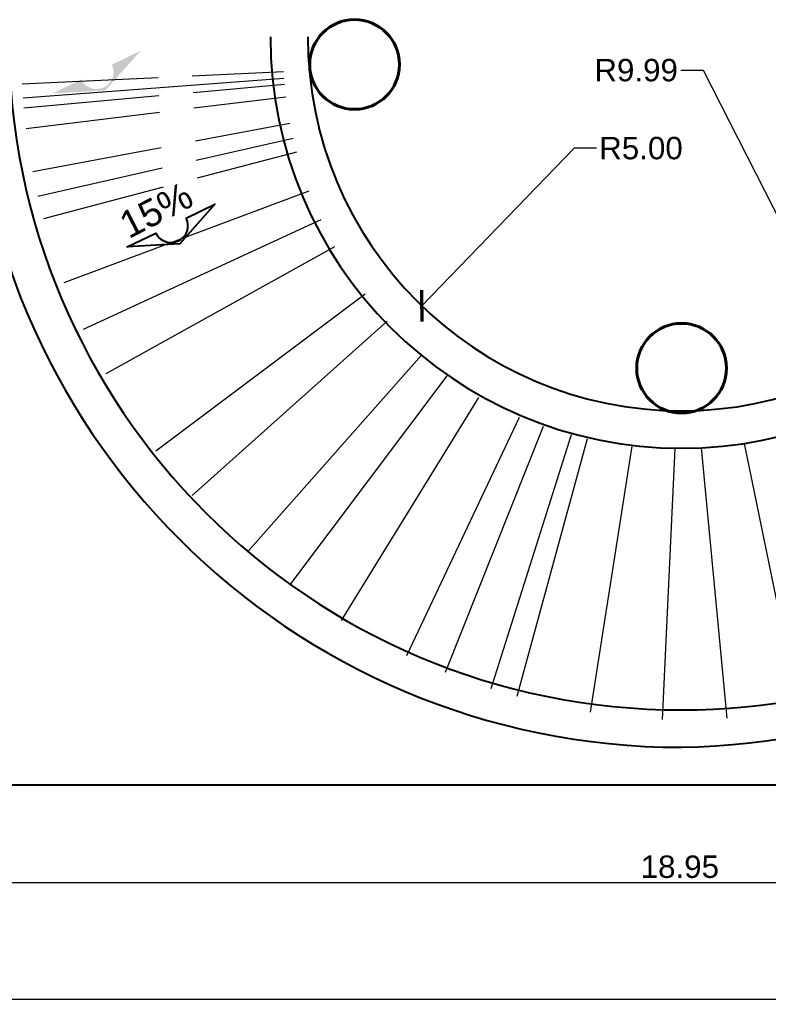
# Model space of a CAD drawing. Header units: inches. Extents: x 13 to 261, y -112 to -47.
# Drawn here: x 240.54 to 250.55, y -104.7 to -91.59 of the extents above; entities that cross this region are included whole.
import ezdxf

# ---------------------------------------------------------------- set-up
doc = ezdxf.new("R2010")
doc.units = ezdxf.units.IN
doc.header["$MEASUREMENT"] = 0
doc.linetypes.add('ACAD_ISO04W100', pattern=[30, 24, -3, 0, -3])
for name, color, linetype, lineweight in [('COLUMNAS', 20, 'Continuous', 40), ('COTAS', 192, 'Continuous', 13), ('EJES', 1, 'ACAD_ISO04W100', 13), ('ESCALERAS', 182, 'Continuous', 18), ('MUROS', 5, 'Continuous', 35), ('RAMPAS', 50, 'Continuous', 25), ('TERRENO', 8, 'Continuous', 25)]:
    doc.layers.add(name, color=color, linetype=linetype, lineweight=lineweight)
doc.styles.add('COTAS', font='ARIALUNI.TTF', dxfattribs={"height": 0.3})
doc.styles.add('TEXTOS', font='ARIALUNI.TTF', dxfattribs={"height": 0.36})

# ---------------------------------------------------------------- blocks, each defined once
blk = doc.blocks.new('_ArchTick')
at = {"color": 0, "linetype": 'ByBlock', "const_width": 0.15}
blk.add_lwpolyline([(-0.5, -0.5), (0.5, 0.5)], dxfattribs=at)

msp = doc.modelspace()

# ---------------------------------------------------------------- hatches: boundary and pattern name
at = {"extrusion": (-0.04771720898466889, 0.09840255969417001, 0.9940020141892816)}
h = msp.add_hatch(color=256, dxfattribs=at)
edge = h.paths.add_edge_path()
edge.add_line((-177.3143792266089, 189.5857668972654), (-177.7402438782027, 189.5857668972654))
edge.add_line((-177.7402438782028, 189.5857668972653), (-177.0866497769735, 189.8590422368279))
edge.add_line((-177.0866497769734, 189.859042236828), (-176.4330556757442, 189.5857668972654))
edge.add_line((-176.4330556757443, 189.5857668972654), (-176.858920327338, 189.5857668972654))
edge.add_arc((-177.0866497769734, 189.5857668972654), 0.2277294496354333, 1.758593271006249e-12, 180.0000000000017)

# ---------------------------------------------------------------- linework, layer by layer
at = {"extrusion": (-0.04771720898466888, 0.09840255969417001, 0.9940020141892817), "elevation": -20.85854345905107}
msp.add_lwpolyline([(-177.314379226609, 189.5857668972653), (-177.7402438782028, 189.5857668972652), (-177.0866497769736, 189.8590422368279), (-176.4330556757443, 189.5857668972653), (-176.858920327338, 189.5857668972653, 0.9999999999999999), (-177.314379226609, 189.5857668972653, 1)], format="xyb", dxfattribs=at)
at = {"layer": 'COLUMNAS'}
for centre in [(245.016449598972, -92.19477437851779), (249.390246727574, -96.25700455265127)]:
    msp.add_circle(centre, 0.6, dxfattribs=at)
at = {"layer": 'COTAS', "color": 1}
for p, q in [((258.8426514267205, -103.141207228748), (239.8921382494568, -103.141207228748)), ((258.8426514267205, -104.6979111361862), (159.890246727574, -104.6979111361862))]:
    msp.add_line(p, q, dxfattribs=at)
at = {"layer": 'EJES'}
for p, q in [((242.3871996632815, -92.3717582058716), (240.5696003042164, -92.456415229514)), ((244.0659966573079, -92.2935660805799), (242.8458363521361, -92.35039661327528)), ((244.0718978635762, -92.38061433213966), (240.5819004044936, -92.64503395243423)), ((244.0787211339137, -92.4625401612322), (242.8562305758658, -92.57356220044471)), ((242.3985349431292, -92.61512841308371), (240.593065755955, -92.77909440004021)), ((244.0966162433277, -92.63080651983822), (242.8658864289498, -92.7808748559303)), ((242.4088504194105, -92.83660328038582), (240.6223486622688, -93.05443935048646)), ((244.1513995229948, -92.98409360609125), (242.8864594317147, -93.2225803994375)), ((244.1927828010571, -93.18328288605178), (242.8983229873103, -93.47729276846329)), ((242.430828831904, -93.30848318759985), (240.7119940289967, -93.63254549162764)), ((244.2378717361021, -93.36709693875767), (242.9095006465906, -93.7172788377768)), ((242.4435028261427, -93.58059579933618), (240.7797121203714, -93.95849158610864)), ((242.4554440682248, -93.83697610921683), (240.8534940140814, -94.25927821780914)), ((244.4044304771589, -93.891099117723), (241.1260446812653, -95.11673632884327)), ((244.5633667594907, -94.27200482559638), (241.3861222341719, -95.74003657809072)), ((244.7472727412024, -94.63425776014088), (241.6870592951547, -96.33281410734529)), ((245.1576817510882, -95.26709972496027), (242.3586376749678, -97.36837368614079)), ((245.4538736847168, -95.62857786651006), (242.8433153845418, -97.95988337231304)), ((245.9108945478029, -96.08358015179178), (243.5911677059555, -98.70443256641042)), ((246.2502436958027, -96.3606396065542), (244.1464663117732, -99.15780258329445)), ((246.6733814701048, -96.6490571184934), (244.838873578813, -99.62975851192215)), ((247.2181832493597, -96.91543166719586, -0.03058277854735157), (245.7126676067238, -100.1031206215724, -0.05027607352672971)), ((247.5386005823098, -97.03567137908249), (246.2288108625251, -100.327431036004)), ((247.9152827356633, -97.14894621539375), (246.8401398487559, -100.5454898604068)), ((248.1282460362788, -97.20025741126241), (247.187871703951, -100.6479036562212)), ((248.7240005713151, -97.29738740559861), (248.1684013242569, -100.8574580743803)), ((249.3021036198472, -97.32866827172634), (249.1303210333386, -100.9550168342066)), ((249.6538344156138, -97.32048155259801), (249.9941499102769, -100.934910763099)), ((250.229856059791, -97.26233782768168), (250.9504889396973, -100.7927035229673))]:
    msp.add_line(p, q, dxfattribs=at)
at = {"layer": 'ESCALERAS', "color": 3}
for p, q in [((249.3786458917388, -92.27235538197294), (249.6786458917388, -92.27235538197294)), ((249.6786458917388, -92.27235538197294), (253.7388734556819, -100.2387724013861)), ((247.9519638735192, -93.31493961152003), (245.9154494099069, -95.42204598958583)), ((248.2519638735193, -93.31493961152006), (247.9519638735192, -93.31493961152003))]:
    msp.add_line(p, q, dxfattribs=at)
at = {"layer": 'RAMPAS'}
for centre, radius, start, end in [((249.390246727574, -91.82680140803973), 9.5, 180, 270), ((249.390246727574, -91.82680140803973), 9, 180, 270), ((249.390246727574, -91.82680140803973), 5.5, 180, 270), ((249.390246727574, -91.82680140803973), 5, 180, 270), ((249.390246727574, -91.82680140803973), 5, 270, 357.8272108047686), ((249.390246727574, -91.82680140803973), 5.5, 270, 358.0248193003121), ((249.2005371459463, -91.33427652072001), 9.994325557488374, 271.0876382935207, 351.7026492092365), ((249.390246727574, -91.82680140803973), 9, 270, 353.5741146026421)]:
    msp.add_arc(centre, radius, start, end, dxfattribs=at)
at = {"layer": 'TERRENO'}
msp.add_line((223.790246727574, -101.8268014080398), (259.390246727574, -101.8268014080397), dxfattribs=at)

# ---------------------------------------------------------------- block references
at = {"layer": 'ESCALERAS', "color": 3, "xscale": 0.3, "yscale": 0.3, "zscale": 0.3, "rotation": 225.9760129345412}
msp.add_blockref('_ArchTick', (245.9154494099069, -95.42204598958583), dxfattribs=at)

# ---------------------------------------------------------------- texts
at = {"layer": 'COTAS', "color": 1, "insert": (249.3673948380887, -102.9254330131954), "char_height": 0.3, "attachment_point": 5, "style": 'COTAS'}
msp.add_mtext('18.95', dxfattribs=at)
at = {"layer": 'ESCALERAS', "color": 3, "char_height": 0.3, "attachment_point": 5, "style": 'COTAS'}
for s, insert in [('R9.99', (248.7827557143855, -92.272355381973)), ('R5.00', (248.8474447739285, -93.31493961152006))]:
    msp.add_mtext(s, dxfattribs=dict(at, insert=insert))
at = {"layer": 'MUROS', "style": 'TEXTOS'}
msp.add_attdef('15%', (241.9963701713139, -94.53203358975637), '', height=0.36, rotation=27.3339962755062, dxfattribs=at)

doc.saveas('drawing.dxf')
